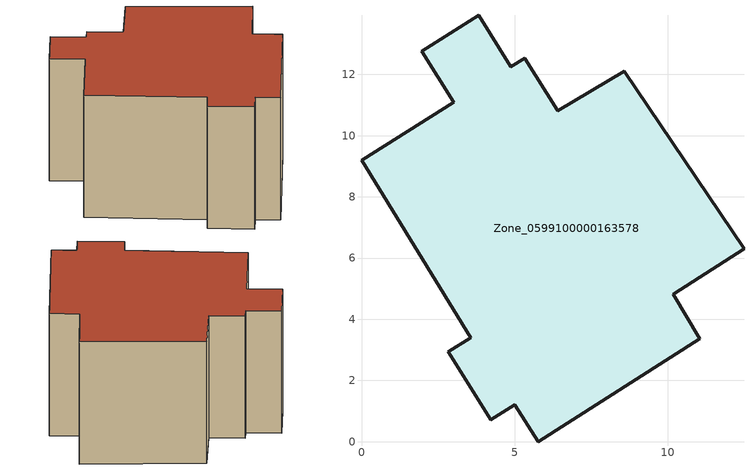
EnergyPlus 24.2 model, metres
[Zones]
Zone_0599100000163578
 floor ground (C_G): 6.41,10.81 8.58,12.1 12.5,6.3 10.19,4.81 11.06,3.37 5.77,0 5.01,1.2 4.22,0.71 2.83,2.93 3.57,3.39 0,9.2 3.02,11.09 1.97,12.76 3.83,13.93 4.88,12.25 5.33,12.53 z0
 wall outside (C_F): 3.57,3.39 2.83,2.93 4.22,0.71 5.01,1.2 5.77,0 11.06,3.37 10.19,4.81 12.5,6.3 8.58,12.1 6.41,10.81 5.33,12.53 4.88,12.25 3.83,13.93 1.97,12.76 3.02,11.09 0,9.2 3.57,3.39 z0:8.1
 roof outside (C_R): 3.02,11.09 0,9.2 3.57,3.39 2.83,2.93 4.22,0.71 5.01,1.2 5.77,0 11.06,3.37 10.19,4.81 12.5,6.3 8.58,12.1 6.41,10.81 5.33,12.53 4.88,12.25 3.83,13.93 1.97,12.76 z8.1
[BUILDING]
Pand.0599100000163578: North Axis=0; Terrain=City; Loads Convergence Tolerance Value=0.04; Temperature Convergence Tolerance Value=0.4; Solar Distribution=FullExterior; Maximum Number of Warmup Days=25; Minimum Number of Warmup Days=1
[Site:Location]
Rotterdam.The.Hague.AP_ZH_NLD Design_Conditions: Latitude=51.96; Longitude=4.45; Time Zone=1; Elevation=-4.5
[SITE:GROUNDTEMPERATURE:BUILDINGSURFACE]
18, 18, 18, 18, 18, 18, 18, 18, 18, 18, 18, 18
[MATERIAL] Thermal Absorptance=0.9; Solar Absorptance=0.7; Visible Absorptance=0.7
Name | Roughness | Thickness | Conductivity | Density | Specific Heat
G.D.1965 | MediumSmooth | 0.15 | 1 | 540 | 1210
F.D.1965 | Rough | 0.3 | 0.857143 | 1920 | 840
R.D.1965 | MediumRough | 0.2 | 0.08 | 1500 | 1000
[CONSTRUCTION]
C_G: G.D.1965
C_F: F.D.1965
C_R: R.D.1965
[ZONE]
Zone_0599100000163578: Type=1; Multiplier=1; Ceiling Height=Autocalculate; Volume=Autocalculate; Floor Area=autocalculate; Part of Total Floor Area=Yes
[ZONEINFILTRATION:DESIGNFLOWRATE]
Infil_Zone_0599100000163578: Zone or ZoneList or Space or SpaceList=Zone_0599100000163578; Schedule=AlwaysOn; Design Flow Rate Calculation Method=Flow/Area; Flow Rate per Floor Area=0.0042; Constant Term Coefficient=1; Temperature Term Coefficient=0; Velocity Term Coefficient=0; Velocity Squared Term Coefficient=0
[HVACTEMPLATE:ZONE:IDEALLOADSAIRSYSTEM]
Zone_0599100000163578: Maximum Heating Supply Air Temperature=50; Minimum Cooling Supply Air Temperature=13; Maximum Heating Supply Air Humidity Ratio=0.0156; Minimum Cooling Supply Air Humidity Ratio=0.0077; Heating Limit=NoLimit; Cooling Limit=NoLimit; Dehumidification Control Type=ConstantSensibleHeatRatio; Cooling Sensible Heat Ratio=0.7; Dehumidification Setpoint=60; Humidification Control Type=None; Humidification Setpoint=30; Outdoor Air Method=None; Outdoor Air Flow Rate per Person=0.00944; Outdoor Air Flow Rate per Zone Floor Area=0; Outdoor Air Flow Rate per Zone=0; Demand Controlled Ventilation Type=None; Outdoor Air Economizer Type=NoEconomizer; Heat Recovery Type=None; Sensible Heat Recovery Effectiveness=0.7; Latent Heat Recovery Effectiveness=0.65
[ZONECONTROL:THERMOSTAT]
ThermostatControl_Zone_0599100000163578: Zone or ZoneList=Zone_0599100000163578; Control Type Schedule=DualSetpointControlType; Control 1=Thermostat_Zone_0599100000163578; Temperature Difference Between Cutout And Setpoint=0
[THERMOSTATSETPOINT:DUALSETPOINT]
Thermostat_Zone_0599100000163578: Heating Setpoint Temperature Schedule=HeatingSetpoint_Zone_0599100000163578; Cooling Setpoint Temperature Schedule=CoolingSetpoint_Zone_0599100000163578
[SCHEDULE:COMPACT]
HeatingSetpoint_Zone_0599100000163578: Through: 12/31, For: AllDays, Until: 24:00, 21
CoolingSetpoint_Zone_0599100000163578: Through: 12/31, For: AllDays, Until: 24:00, 24
DualSetpointControlType: Through: 12/31, For: AllDays, Until: 24:00, 4
AlwaysOn: Through: 12/31, For: AllDays, Until: 24:00, 1
